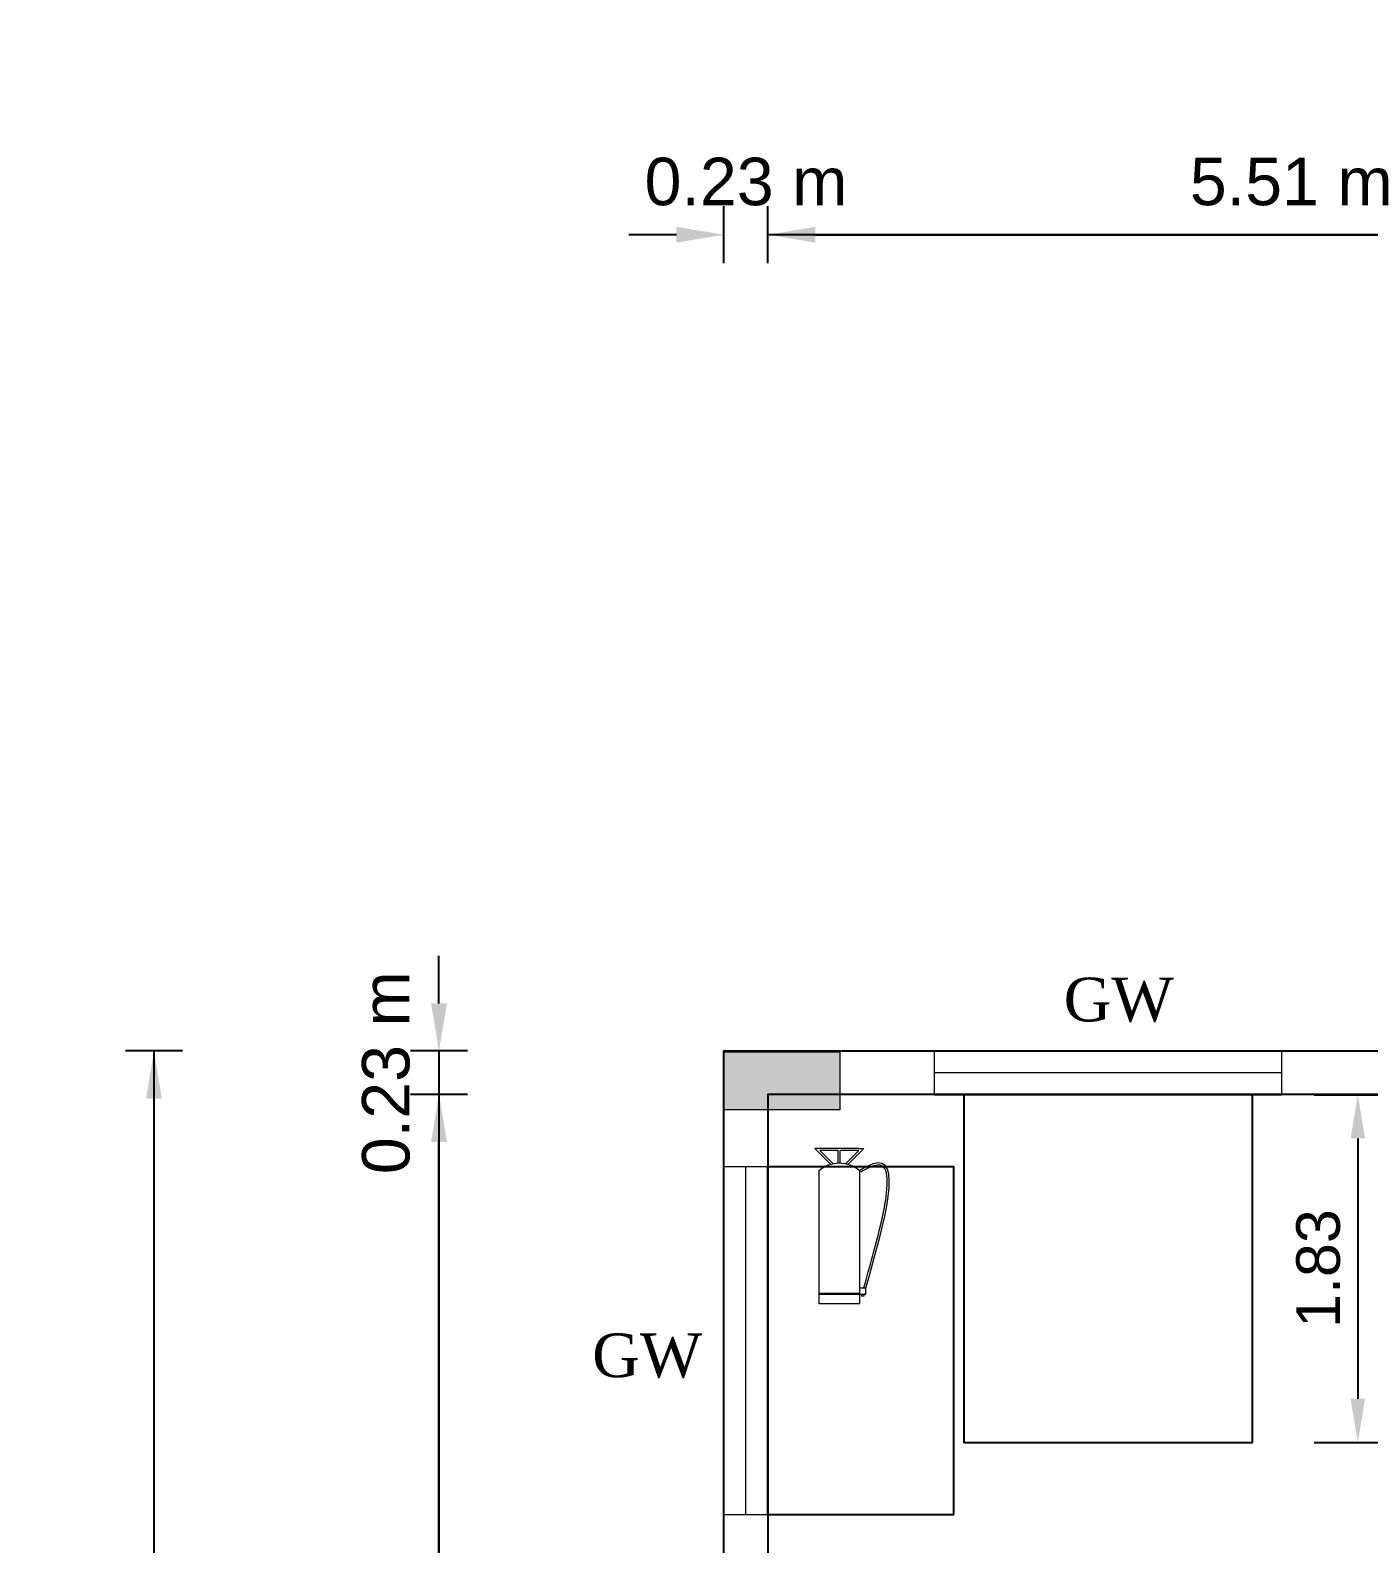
# Model space of a CAD drawing. Header units: metres. Extents: x -1561199 to -1560810, y 43748 to 43956.
# Drawn here: x -1560918.54 to -1560911.5, y 43839.37 to 43847.33 of the extents above; entities that cross this region are included whole.
import ezdxf

# ---------------------------------------------------------------- set-up
doc = ezdxf.new("R2010")
doc.units = ezdxf.units.M
doc.header["$LTSCALE"] = 750
doc.header["$MEASUREMENT"] = 0
doc.header["$PDMODE"] = 35
doc.header["$PDSIZE"] = 50
doc.layers.get('0').update_dxf_attribs({"lineweight": 5, "plot": 0})
doc.layers.get('Defpoints').update_dxf_attribs({"lineweight": 0})
doc.layers.add('BLK_1_COVERED_AREA', color=140, linetype='Continuous', plot=False)
for name, color, linetype in [('BLK_1_FLR_1_BLT_UP_AREA', 1, 'Continuous'), ('BLK_1_FLR_1_CARPET_AREA', 10, 'Continuous'), ('BLK_1_FLR_1_REGULAR_ROOM_1', 117, 'Continuous'), ('BLK_1_FLR_1_ROOM_1_LIGHT_VENTILATION_1', 7, 'Continuous'), ('BLK_1_FLR_1_ROOM_2_LIGHT_VENTILATION_2', 7, 'Continuous')]:
    doc.layers.add(name, color=color, linetype=linetype)
doc.layers.add('column', color=242, linetype='Continuous', lineweight=25)
doc.styles.add('S', font='swiss.ttf')
doc.styles.get("Standard").update_dxf_attribs({"font": 'arial.ttf'})
doc.dimstyles.new('METRIC', dxfattribs={"dimtxt": 0.45, "dimasz": 0.25, "dimexe": 0.15, "dimexo": 0.15, "dimgap": 0.15, "dimtad": 1, "dimzin": 0, "dimdsep": 46, "dimtxsty": 'S', "dimcen": 0, "dimclrd": 1, "dimclre": 1, "dimclrt": 5, "dimadec": 0, "dimazin": 2, "dimtfac": 1, "dimtix": 1, "dimtofl": 0, "dimtmove": 1, "dimatfit": 0, "dimfxl": 0, "dimtolj": 1, "dimtzin": 0, "dimarcsym": 0})
doc.dimstyles.new('STANDARD$0', dxfattribs={"dimscale": 0, "dimtxt": 9, "dimasz": 2, "dimexe": 2, "dimexo": 1, "dimgap": 0.5, "dimtad": 1, "dimdec": 1, "dimzin": 0, "dimdsep": 46, "dimlunit": 4, "dimtxsty": 'Standard', "dimblk1": 'ARCHTICK', "dimblk2": 'ARCHTICK', "dimsah": 1, "dimcen": 0, "dimdle": 1.5, "dimclrd": 1, "dimclre": 1, "dimclrt": 4, "dimadec": 0, "dimazin": 0, "dimtfac": 0.3, "dimtdec": 1, "dimtix": 1, "dimtmove": 0, "dimatfit": 3, "dimldrblk": 'ARCHTICK', "dimfxl": 0, "dimfrac": 2, "dimtolj": 1, "dimtzin": 0, "dimarcsym": 0})

# ---------------------------------------------------------------- blocks, each defined once
blk = doc.blocks.new('qwegwegwegwegwegwegwg')
at = {"layer": 'column', "lineweight": -2}
h = blk.add_hatch(color=256, dxfattribs=at)
h.dxf.hatch_style = 1
h.paths.add_polyline_path([(0, 0), (12, 0), (12, -24), (0, -24)])
blk.add_lwpolyline([(0, 0), (12, 0), (12, -24), (0, -24)], close=True, dxfattribs=at)
blk = doc.blocks.new('*D60')
at = {"color": 0, "lineweight": -2}
for p, q in [((-1560914.8922, 43846.1042), (-1560914.8922, 43846.4042)), ((-1560914.6608, 43846.1042), (-1560914.6608, 43846.4042)), ((-1560915.1422, 43846.2542), (-1560915.3922, 43846.2542)), ((-1560914.4108, 43846.2542), (-1560914.1608, 43846.2542))]:
    blk.add_line(p, q, dxfattribs=at)
at = {"color": 0}
for points in [[(-1560915.1422, 43846.2959), (-1560915.1422, 43846.2126), (-1560914.8922, 43846.2542)], [(-1560914.4108, 43846.2959), (-1560914.4108, 43846.2126), (-1560914.6608, 43846.2542)]]:
    blk.add_solid(points, dxfattribs=at)
at = {"layer": 'Defpoints', "color": 0}
for p in [(-1560914.6608, 43846.2542), (-1560914.8922, 43841.9596), (-1560914.6608, 43841.6502)]:
    blk.add_point(p, dxfattribs=at)
at = {"color": 0, "lineweight": -2, "insert": (-1560914.7765, 43846.5327), "char_height": 0.25, "attachment_point": 5, "style": 'S'}
blk.add_mtext('\\A1;0.23 m', dxfattribs=at)
blk = doc.blocks.new('*D61')
at = {"color": 0, "lineweight": -2}
for p, q in [((-1560914.6608, 43846.1042), (-1560914.6608, 43846.4042)), ((-1560909.1521, 43846.4037), (-1560909.1521, 43846.4042)), ((-1560914.4108, 43846.2542), (-1560909.4021, 43846.2542))]:
    blk.add_line(p, q, dxfattribs=at)
at = {"color": 0}
for points in [[(-1560914.4108, 43846.2959), (-1560914.4108, 43846.2126), (-1560914.6608, 43846.2542)], [(-1560909.4021, 43846.2959), (-1560909.4021, 43846.2126), (-1560909.1521, 43846.2542)]]:
    blk.add_solid(points, dxfattribs=at)
at = {"layer": 'Defpoints', "color": 0}
for p in [(-1560909.1521, 43846.2542), (-1560909.1521, 43844.9842, -763.6501), (-1560914.6608, 43841.6502)]:
    blk.add_point(p, dxfattribs=at)
at = {"color": 0, "lineweight": -2, "insert": (-1560911.9065, 43846.5327), "char_height": 0.25, "attachment_point": 5, "style": 'S'}
blk.add_mtext('\\A1;5.51 m', dxfattribs=at)
blk = doc.blocks.new('*D64')
at = {"color": 0, "lineweight": -2}
for p, q in [((-1560916.3922, 43842.2096), (-1560916.3922, 43842.4596)), ((-1560916.2422, 43841.9596), (-1560916.5422, 43841.9596)), ((-1560916.2422, 43841.731), (-1560916.5422, 43841.731)), ((-1560916.3922, 43841.481), (-1560916.3922, 43841.231))]:
    blk.add_line(p, q, dxfattribs=at)
at = {"color": 0}
for points in [[(-1560916.4339, 43842.2096), (-1560916.3506, 43842.2096), (-1560916.3922, 43841.9596)], [(-1560916.4339, 43841.481), (-1560916.3506, 43841.481), (-1560916.3922, 43841.731)]]:
    blk.add_solid(points, dxfattribs=at)
at = {"layer": 'Defpoints', "color": 0}
for p in [(-1560916.3922, 43841.9596), (-1560914.6622, 43841.9596), (-1560914.2821, 43841.731)]:
    blk.add_point(p, dxfattribs=at)
at = {"color": 0, "lineweight": -2, "insert": (-1560916.6707, 43841.8453), "char_height": 0.25, "attachment_point": 5, "rotation": 90, "style": 'S'}
blk.add_mtext('\\A1;0.23 m', dxfattribs=at)
blk = doc.blocks.new('*D65')
at = {"color": 0, "lineweight": -2}
for p, q in [((-1560914.8922, 43847.6042), (-1560914.8922, 43847.9042)), ((-1560891.4222, 43847.6042), (-1560891.4222, 43847.9042)), ((-1560914.6422, 43847.7542), (-1560891.6722, 43847.7542))]:
    blk.add_line(p, q, dxfattribs=at)
at = {"color": 0}
for points in [[(-1560914.6422, 43847.7959), (-1560914.6422, 43847.7126), (-1560914.8922, 43847.7542)], [(-1560891.6722, 43847.7959), (-1560891.6722, 43847.7126), (-1560891.4222, 43847.7542)]]:
    blk.add_solid(points, dxfattribs=at)
at = {"layer": 'Defpoints', "color": 0}
for p in [(-1560891.4222, 43847.7542), (-1560914.8922, 43841.9596), (-1560891.4222, 43841.9596)]:
    blk.add_point(p, dxfattribs=at)
at = {"color": 0, "lineweight": -2, "insert": (-1560903.1572, 43848.0327), "char_height": 0.25, "attachment_point": 5, "style": 'S'}
blk.add_mtext('\\A1;23.47 m', dxfattribs=at)
blk = doc.blocks.new('*D67')
at = {"color": 0, "lineweight": -2}
for p, q in [((-1560916.2422, 43841.731), (-1560916.5422, 43841.731)), ((-1560916.3922, 43812.284), (-1560916.3922, 43841.481)), ((-1560916.2422, 43812.034), (-1560916.5422, 43812.034))]:
    blk.add_line(p, q, dxfattribs=at)
at = {"color": 0}
for points in [[(-1560916.4339, 43841.481), (-1560916.3506, 43841.481), (-1560916.3922, 43841.731)], [(-1560916.4339, 43812.284), (-1560916.3506, 43812.284), (-1560916.3922, 43812.034)]]:
    blk.add_solid(points, dxfattribs=at)
at = {"layer": 'Defpoints', "color": 0}
for p in [(-1560916.3922, 43841.731), (-1560914.2821, 43841.731), (-1560914.2828, 43812.034)]:
    blk.add_point(p, dxfattribs=at)
at = {"color": 0, "lineweight": -2, "insert": (-1560916.6707, 43826.8825), "char_height": 0.25, "attachment_point": 5, "rotation": 90, "style": 'S'}
blk.add_mtext('\\A1;29.70 m', dxfattribs=at)
blk = doc.blocks.new('*D68')
at = {"color": 0, "lineweight": -2}
for p, q in [((-1560917.7422, 43841.9596), (-1560918.0422, 43841.9596)), ((-1560917.8922, 43812.054), (-1560917.8922, 43841.7096)), ((-1560917.7422, 43811.804), (-1560918.0422, 43811.804))]:
    blk.add_line(p, q, dxfattribs=at)
at = {"color": 0}
for points in [[(-1560917.9339, 43841.7096), (-1560917.8506, 43841.7096), (-1560917.8922, 43841.9596)], [(-1560917.9339, 43812.054), (-1560917.8506, 43812.054), (-1560917.8922, 43811.804)]]:
    blk.add_solid(points, dxfattribs=at)
at = {"layer": 'Defpoints', "color": 0}
for p in [(-1560917.8922, 43841.9596), (-1560914.6622, 43841.9596), (-1560914.8924, 43811.804)]:
    blk.add_point(p, dxfattribs=at)
at = {"color": 0, "lineweight": -2, "insert": (-1560918.1707, 43826.8818), "char_height": 0.25, "attachment_point": 5, "rotation": 90, "style": 'S'}
blk.add_mtext('\\A1;30.16 m', dxfattribs=at)
blk = doc.blocks.new('DSDRFTRY')
at = {"color": 1}
for p, q in [((736.6234, 117.6244, -214.2861), (736.5268, 117.7212, -214.2861)), ((736.5572, 117.7212, -214.2861), (736.5268, 117.7212, -214.2861)), ((736.5572, 117.7212, -214.2861), (736.8281, 117.7212, -214.2861)), ((736.6377, 117.628, -214.2861), (736.5572, 117.7086, -214.2861)), ((736.5572, 117.7086, -214.2861), (736.6712, 117.7086, -214.2861)), ((736.6712, 117.632, -214.2861), (736.6712, 117.7086, -214.2861)), ((736.6838, 117.632, -214.2861), (736.6838, 117.7086, -214.2861)), ((736.6838, 117.7086, -214.2861), (736.7977, 117.7086, -214.2861)), ((736.7172, 117.628, -214.2861), (736.7977, 117.7086, -214.2861)), ((736.7315, 117.6244, -214.2861), (736.8281, 117.7212, -214.2861)), ((736.5513, 116.7662, -214.2861), (736.5513, 117.5862, -214.2861)), ((736.8036, 117.5862, -214.2861), (736.8036, 116.7662, -214.2861)), ((736.5135, 116.8608, -214.2861), (736.5513, 116.8608, -214.2861)), ((736.5135, 116.8229, -214.2861), (736.5135, 116.8608, -214.2861)), ((736.5135, 116.8229, -214.2861), (736.516, 116.823, -214.2861)), ((736.5135, 116.8229, -214.2861), (736.5261, 116.8229, -214.2861)), ((736.5135, 116.8229, -214.2861), (736.5185, 116.8229, -214.2861)), ((736.5513, 116.8229, -214.2861), (736.5135, 116.8229, -214.2861)), ((736.5261, 116.8229, -214.2861), (736.5261, 116.8103, -214.2861)), ((736.5387, 116.8103, -214.2861), (736.5387, 116.8229, -214.2861)), ((736.8036, 116.8293, -214.2861), (736.5513, 116.8293, -214.2861)), ((736.8036, 116.8229, -214.2861), (736.5513, 116.8229, -214.2861)), ((736.5261, 116.8103, -214.2861), (736.5387, 116.8103, -214.2861)), ((736.8036, 116.7662, -214.2861), (736.5513, 116.7662, -214.2861))]:
    blk.add_line(p, q, dxfattribs=at)
blk.add_arc((736.6775, 117.4355, -214.2861), 0.1965, 50.05377, 129.94623, dxfattribs=at)
for points, knots in [([(736.5135, 116.8608, -214.2861), (736.3951, 117.2781, -214.2861), (736.2634, 117.7421, -214.2861), (736.5232, 117.6024, -214.2861), (736.5513, 117.5862, -214.2861)], [0, 0, 0, 0, 3.030452, 3.369076, 3.369076, 3.369076, 3.369076]), ([(736.5256, 116.8642, -214.2861), (736.5073, 116.9288, -214.2861), (736.489, 116.9933, -214.2861), (736.4376, 117.1812, -214.2861), (736.4082, 117.2992, -214.2861), (736.3807, 117.4696, -214.2861), (736.3776, 117.5309, -214.2861), (736.3912, 117.5914, -214.2861), (736.3994, 117.6053, -214.2861), (736.4206, 117.62, -214.2861), (736.4351, 117.6224, -214.2861), (736.4799, 117.6108, -214.2861), (736.51, 117.5954, -214.2861), (736.5441, 117.5758, -214.2861), (736.5445, 117.5755, -214.2861), (736.545, 117.5752, -214.2861)], [0, 0, 0, 0, 0.468639, 0.468639, 1.405917, 1.405917, 2.137486, 2.137486, 2.546212, 2.546212, 2.954939, 2.954939, 3.363666, 3.363666, 3.369076, 3.369076, 3.369076, 3.369076])]:
    blk.add_open_spline(points, degree=3, knots=knots, dxfattribs=at)
blk = doc.blocks.new('*D16')
at = {"layer": 'BLK_1_FLR_1_ROOM_2_LIGHT_VENTILATION_2', "color": 0, "lineweight": -2}
for p, q in [((-1560911.7862, 43841.7296), (-1560911.3262, 43841.7296)), ((-1560911.5562, 43841.4996), (-1560911.5562, 43840.1296)), ((-1560911.7862, 43839.8996), (-1560911.3262, 43839.8996))]:
    blk.add_line(p, q, dxfattribs=at)
at = {"layer": 'BLK_1_FLR_1_ROOM_2_LIGHT_VENTILATION_2', "color": 0}
for points in [[(-1560911.5945, 43841.4996), (-1560911.5179, 43841.4996), (-1560911.5562, 43841.7296)], [(-1560911.5945, 43840.1296), (-1560911.5179, 43840.1296), (-1560911.5562, 43839.8996)]]:
    blk.add_solid(points, dxfattribs=at)
at = {"layer": 'Defpoints', "color": 0}
for p in [(-1560912.1104, 43841.7296), (-1560912.1104, 43839.8996), (-1560911.5562, 43839.8996)]:
    blk.add_point(p, dxfattribs=at)
at = {"layer": 'BLK_1_FLR_1_ROOM_2_LIGHT_VENTILATION_2', "color": 0, "lineweight": -2, "insert": (-1560911.7637, 43840.8146), "char_height": 0.23, "attachment_point": 5, "rotation": 90}
blk.add_mtext('\\A1;1.83', dxfattribs=at)

msp = doc.modelspace()

# ---------------------------------------------------------------- linework, layer by layer
at = {"color": 0, "lineweight": -2}
for p, q in [((-1560891.42224, 43846.25424, -2251.29486), (-1560914.66224, 43846.25424, -2250.49574)), ((-1560917.89224, 43841.95964, -1984.36387), (-1560917.89224, 43811.80395, -2250.09484)), ((-1560916.39224, 43841.95964, -1984.36387), (-1560916.39224, 43811.80395, -2250.09484))]:
    msp.add_line(p, q, dxfattribs=at)
at = {"color": 1}
for p, q in [((-1560914.89224, 43841.95964, -1106.17743), (-1560914.89224, 43818.79204, -1053.47317)), ((-1560914.89224, 43841.95964, -2224.94375), (-1560914.89224, 43819.00697, -1487.64479)), ((-1560914.66224, 43841.95964, -2224.94375), (-1560914.66224, 43841.9553, -2224.94375)), ((-1560908.92207, 43841.95964, -2230.0289), (-1560914.66224, 43841.95964, -2229.22978)), ((-1560908.92207, 43841.73104, -1115.72619), (-1560914.28214, 43841.73104, -2538.35285)), ((-1560914.66084, 43841.65018, -1182.79376), (-1560914.66084, 43832.56511, -2251.29486))]:
    msp.add_line(p, q, dxfattribs=at)
for p, q in [((-1560911.95537, 43841.95964, -2592.74697), (-1560913.78537, 43841.95964, -2592.74697)), ((-1560913.78537, 43841.95964, -2592.74697), (-1560913.78537, 43841.72964, -2592.74697)), ((-1560911.95537, 43841.72964, -2592.74697), (-1560911.95537, 43841.95964, -2592.74697)), ((-1560911.95537, 43841.84464, -2592.74697), (-1560913.78537, 43841.84464, -2592.74697)), ((-1560913.78537, 43841.72964, -2592.74697), (-1560911.95537, 43841.72964, -2592.74697)), ((-1560914.66239, 43841.3506, -1487.64479), (-1560914.89239, 43841.3506, -1487.64479)), ((-1560914.89239, 43841.3506, -1487.64479), (-1560914.89239, 43839.5206, -1487.64479)), ((-1560914.77739, 43839.5206, -1487.64479), (-1560914.77739, 43841.3506, -1487.64479)), ((-1560914.66239, 43839.5206, -1487.64479), (-1560914.66239, 43841.3506, -1487.64479)), ((-1560914.89239, 43839.5206, -1487.64479), (-1560914.66239, 43839.5206, -1487.64479))]:
    msp.add_line(p, q)
at = {"layer": 'BLK_1_COVERED_AREA', "color": 140, "linetype": 'Continuous', "elevation": -1487.64479}
msp.add_lwpolyline([(-1560903.86593, 43844.98424), (-1560903.86593, 43841.95964), (-1560891.42224, 43841.95964), (-1560891.42224, 43811.80395), (-1560914.89239, 43811.80395), (-1560914.89224, 43841.95964), (-1560909.15207, 43841.95964), (-1560909.15207, 43844.98424)], close=True, dxfattribs=at)
at = {"layer": 'BLK_1_FLR_1_BLT_UP_AREA', "color": 13, "linetype": 'Continuous', "elevation": -2251.29486}
msp.add_lwpolyline([(-1560903.86593, 43844.98424), (-1560903.86593, 43841.95964), (-1560891.42224, 43841.95964), (-1560891.42224, 43811.80395), (-1560914.89239, 43811.80395), (-1560914.89224, 43841.95964), (-1560909.15207, 43841.95964), (-1560909.15207, 43844.98424)], close=True, dxfattribs=at)
at = {"layer": 'BLK_1_FLR_1_CARPET_AREA', "color": 13, "linetype": 'Continuous', "elevation": -1466.575}
msp.add_lwpolyline([(-1560891.65224, 43826.63045), (-1560891.65224, 43841.73104), (-1560914.66084, 43841.73104), (-1560914.66084, 43812.03395), (-1560906.88785, 43812.03395), (-1560906.88785, 43818.72685), (-1560895.83084, 43818.72685), (-1560895.83084, 43826.63045)], close=True, dxfattribs=at)
at = {"layer": 'BLK_1_FLR_1_REGULAR_ROOM_1', "color": 2, "elevation": -1466.575}
msp.add_lwpolyline([(-1560891.65224, 43826.63045), (-1560891.65224, 43841.73104), (-1560914.66084, 43841.73104), (-1560914.66084, 43812.03395), (-1560906.88785, 43812.03395), (-1560906.88785, 43818.72685), (-1560895.83084, 43818.72685), (-1560895.83084, 43826.63045)], close=True, dxfattribs=at)
at = {"layer": 'BLK_1_FLR_1_ROOM_1_LIGHT_VENTILATION_1', "color": 2, "lineweight": -2}
for points, elevation in [([(-1560912.11037, 43839.89964), (-1560912.11037, 43841.72964), (-1560913.63037, 43841.72964), (-1560913.63037, 43839.89964)], -2592.74697), ([(-1560913.6831, 43839.5206), (-1560913.6831, 43841.3506), (-1560914.66239, 43841.3506), (-1560914.66239, 43839.5206)], -1487.64479)]:
    msp.add_lwpolyline(points, close=True, dxfattribs=dict(at, elevation=elevation))

# ---------------------------------------------------------------- block references
at = {"xscale": 0.025427, "yscale": 0.025427, "zscale": 0.025427, "rotation": 270}
msp.add_blockref('qwegwegwegwegwegwegwg', (-1560914.28214, 43841.9553, -2592.74697), dxfattribs=at)
at = {"color": 0, "lineweight": -2, "xscale": -0.8534234103183371, "yscale": 0.8534234103183371, "zscale": 0.8534234103183371}
msp.add_blockref('DSDRFTRY', (-1560285.58766, 43740.98047, -1304.76805), dxfattribs=at)

# ---------------------------------------------------------------- texts
at = {"char_height": 0.23, "width": 1.6153676, "attachment_point": 1}
for insert in [(-1560913.10417, 43842.3455, -1469.72664), (-1560915.58602, 43840.47344, 416.94375)]:
    msp.add_mtext('{\\fBookman Old Style|b0|i0|c0|p18;GW}', dxfattribs=dict(at, insert=insert))

# ---------------------------------------------------------------- dimensions: what is measured, and where the dimension line sits
at = {"color": 0, "lineweight": -2}
for base, p1, p2, picture, middle in [((-1560891.42224, 43847.75424, -1487.64479), (-1560914.89224, 43841.95964, -1487.64479), (-1560891.42224, 43841.95964, -1487.64479), '*D65', (-1560903.15724, 43848.03272, -1487.64479)), ((-1560914.66084, 43846.25424, -1487.64479), (-1560914.89224, 43841.95964, -1487.64479), (-1560914.66084, 43841.65018, -1487.64479), '*D60', (-1560914.77654, 43846.53272, -1487.64479)), ((-1560909.15207, 43846.25424, -1487.64479), (-1560914.66084, 43841.65018, -1487.64479), (-1560909.15207, 43844.98424, -2251.29486), '*D61', (-1560911.90645, 43846.53272, -1487.64479))]:
    dim = msp.add_linear_dim(base=base, p1=p1, p2=p2, dimstyle='METRIC', override={"dimtxt": 0.25, "dimpost": ' m', "dimclrd": 0, "dimclre": 0, "dimclrt": 0}, dxfattribs=at)
    dim.commit()
    dim.dimension.update_dxf_attribs({"geometry": picture, "text_midpoint": middle})
for base, p1, p2, picture, middle in [((-1560916.39224, 43841.95964, -1487.64479), (-1560914.28214, 43841.73104, -1487.64479), (-1560914.66224, 43841.95964, -1487.64479), '*D64', (-1560916.67072, 43841.84534, -1487.64479)), ((-1560917.89224, 43841.95964, -1487.64479), (-1560914.89239, 43811.80395, -1487.64479), (-1560914.66224, 43841.95964, -1487.64479), '*D68', (-1560918.17072, 43826.8818, -1487.64479)), ((-1560916.39224, 43841.73104, -1487.64479), (-1560914.28279, 43812.03395, -1487.64479), (-1560914.28214, 43841.73104, -1487.64479), '*D67', (-1560916.67072, 43826.8825, -1487.64479))]:
    dim = msp.add_linear_dim(base=base, p1=p1, p2=p2, angle=270, dimstyle='METRIC', override={"dimtxt": 0.25, "dimpost": ' m', "dimclrd": 0, "dimclre": 0, "dimclrt": 0}, dxfattribs=at)
    dim.commit()
    dim.dimension.update_dxf_attribs({"geometry": picture, "text_midpoint": middle})
at = {"layer": 'BLK_1_FLR_1_ROOM_2_LIGHT_VENTILATION_2', "color": 232, "lineweight": -2}
dim = msp.add_aligned_dim(p1=(-1560912.11037, 43841.72964, -2592.74697), p2=(-1560912.11037, 43839.89964, -2592.74697), distance=0.55416, dimstyle='STANDARD$0', override={"dimscale": 1, "dimtxt": 0.23, "dimasz": 0.23, "dimexe": 0.23, "dimexo": 0.23, "dimgap": 0.09, "dimdec": 2, "dimlunit": 2, "dimsah": 0, "dimcen": 0.09, "dimdle": 0, "dimclrd": 0, "dimclre": 0, "dimclrt": 0, "dimtfac": 1, "dimtdec": 2, "dimtix": 0, "dimtofl": 0, "dimfxl": 0.23, "dimfxlon": 1, "dimfrac": 0}, dxfattribs=at)
dim.commit()
dim.dimension.update_dxf_attribs({"geometry": '*D16', "text_midpoint": (-1560911.76371, 43840.81464, -2592.74697)})

doc.saveas('drawing.dxf')
